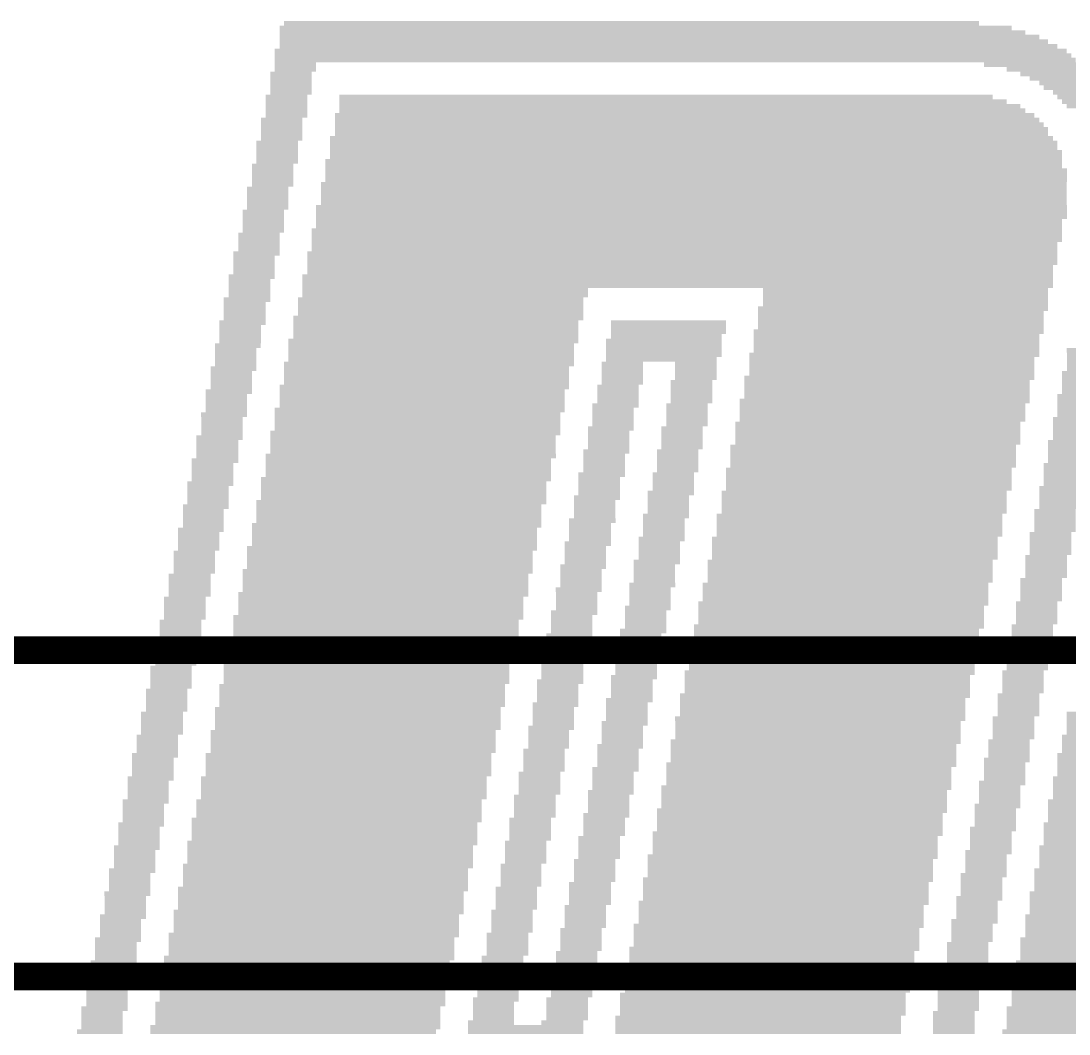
# Model space of a CAD drawing. Extents: x -59 to 59, y -28 to 22.
# Drawn here: x -45.035 to -40.216, y -23.548 to -18.891 of the extents above; entities that cross this region are included whole.
import ezdxf

# ---------------------------------------------------------------- set-up
doc = ezdxf.new("R2010")
doc.units = 0
doc.layers.add('200', color=132, linetype='CONTINUOUS')
doc.layers.add('22', color=6, linetype='CONTINUOUS')

# ---------------------------------------------------------------- blocks, each defined once
blk = doc.blocks.new('RECT')
blk.add_solid([(-0.5, -0.5), (0.5, -0.5), (-0.5, 0.5), (0.5, 0.5)])

msp = doc.modelspace()

# ---------------------------------------------------------------- linework, layer by layer
at = {"layer": '22', "const_width": 0.127}
for points in [[(-45.3975, -21.784), (-18.1975, -21.784)], [(-47.5575, -23.284), (-16.0375, -23.284)]]:
    msp.add_lwpolyline(points, dxfattribs=at)

# ---------------------------------------------------------------- block references
at = {"layer": '200'}
for p, xscale, yscale in [((-42.131, -18.9442), 3.429, 0.0211), ((-42.1627, -18.923), 3.3655, 0.0213), ((-42.2275, -18.9018), 3.1953, 0.0211), ((-42.0992, -18.9653), 3.4925, 0.0211), ((-42.0789, -18.9865), 3.5331, 0.0213), ((-42.0472, -19.0288), 3.6424, 0.0211), ((-42.0573, -19.0077), 3.5763, 0.0211), ((-42.037, -19.05), 3.6627, 0.0213), ((-42.0268, -19.0712), 3.683, 0.0211), ((-43.7731, -19.0923), 0.1905, 0.0211), ((-40.3746, -19.0923), 0.4648, 0.0211), ((-43.7934, -19.1347), 0.1905, 0.0211), ((-43.7731, -19.1135), 0.1905, 0.0213), ((-40.3123, -19.1135), 0.381, 0.0213), ((-40.2692, -19.1347), 0.3404, 0.0211), ((-43.7934, -19.1558), 0.1905, 0.0211), ((-43.7934, -19.177), 0.1905, 0.0213), ((-40.2374, -19.1558), 0.3175, 0.0211), ((-40.2057, -19.177), 0.2946, 0.0213), ((-43.7934, -19.1982), 0.1905, 0.0211), ((-43.7934, -19.2193), 0.1905, 0.0211), ((-40.1955, -19.1982), 0.2743, 0.0211), ((-40.1625, -19.2193), 0.254, 0.0211), ((-43.8137, -19.2405), 0.1905, 0.0213), ((-43.8137, -19.2617), 0.1905, 0.0211), ((-43.8137, -19.2828), 0.1905, 0.0211), ((-42.0688, -19.2405), 3.0048, 0.0213), ((-42.0053, -19.2828), 3.1318, 0.0211), ((-42.037, -19.2617), 3.0683, 0.0211), ((-40.1422, -19.2405), 0.254, 0.0213), ((-40.132, -19.2617), 0.2337, 0.0211), ((-40.0152, -19.2828), 0.4216, 0.0211), ((-43.8137, -19.304), 0.1905, 0.0213), ((-43.8137, -19.3252), 0.1905, 0.0211), ((-41.9837, -19.3252), 3.2156, 0.0211), ((-41.9938, -19.304), 3.1547, 0.0213), ((-43.8366, -19.3463), 0.1905, 0.0211), ((-43.8366, -19.3675), 0.1905, 0.0213), ((-41.9722, -19.3463), 3.2385, 0.0211), ((-41.9621, -19.3675), 3.2588, 0.0213), ((-43.8366, -19.3887), 0.1905, 0.0211), ((-43.8366, -19.4098), 0.1905, 0.0211), ((-41.9519, -19.3887), 3.2791, 0.0211), ((-41.9519, -19.4098), 3.2791, 0.0211), ((-43.8569, -19.4522), 0.1905, 0.0211), ((-43.8569, -19.4733), 0.1905, 0.0211), ((-43.8366, -19.431), 0.1905, 0.0213), ((-41.9519, -19.431), 3.3249, 0.0213), ((-41.9417, -19.4522), 3.3452, 0.0211), ((-41.9417, -19.4733), 3.3452, 0.0211), ((-43.8569, -19.4945), 0.1905, 0.0213), ((-43.8569, -19.5157), 0.1905, 0.0211), ((-41.9316, -19.4945), 3.3655, 0.0213), ((-41.9316, -19.5157), 3.3655, 0.0211), ((-43.8772, -19.558), 0.1905, 0.0213), ((-43.8569, -19.5368), 0.1905, 0.0211), ((-41.9417, -19.5368), 3.3858, 0.0211), ((-41.9417, -19.558), 3.3858, 0.0213), ((-43.8772, -19.5792), 0.1905, 0.0211), ((-43.8772, -19.6003), 0.1905, 0.0211), ((-43.8772, -19.6215), 0.1905, 0.0213), ((-41.9303, -19.5792), 3.4087, 0.0211), ((-41.9303, -19.6003), 3.4087, 0.0211), ((-41.9303, -19.6215), 3.4087, 0.0213), ((-43.9001, -19.6638), 0.1905, 0.0211), ((-43.8772, -19.6427), 0.1905, 0.0211), ((-41.9405, -19.6427), 3.429, 0.0211), ((-41.9405, -19.6638), 3.429, 0.0211), ((-43.9001, -19.685), 0.1905, 0.0213), ((-43.9001, -19.7062), 0.1905, 0.0211), ((-41.9405, -19.685), 3.429, 0.0213), ((-41.9405, -19.7062), 3.429, 0.0211), ((-43.9001, -19.7273), 0.1905, 0.0211), ((-43.9001, -19.7485), 0.1905, 0.0213), ((-41.9519, -19.7485), 3.4519, 0.0213), ((-41.9405, -19.7273), 3.429, 0.0211), ((-43.9204, -19.7697), 0.1905, 0.0211), ((-43.9204, -19.7908), 0.1905, 0.0211), ((-43.9204, -19.812), 0.1905, 0.0213), ((-41.9519, -19.7697), 3.4519, 0.0211), ((-41.9519, -19.7908), 3.4519, 0.0211), ((-41.9633, -19.812), 3.429, 0.0213), ((-43.9204, -19.8332), 0.1905, 0.0211), ((-43.9204, -19.8543), 0.1905, 0.0211), ((-41.9735, -19.8543), 3.4493, 0.0211), ((-41.9633, -19.8332), 3.429, 0.0211), ((-43.9407, -19.8755), 0.1905, 0.0213), ((-43.9407, -19.8967), 0.1905, 0.0211), ((-41.9735, -19.8755), 3.4493, 0.0213), ((-41.9735, -19.8967), 3.4493, 0.0211), ((-43.9522, -19.9602), 0.2134, 0.0211), ((-43.9407, -19.9178), 0.1905, 0.0211), ((-43.9407, -19.939), 0.1905, 0.0213), ((-41.9938, -19.9602), 3.4493, 0.0211), ((-41.9837, -19.9178), 3.429, 0.0211), ((-41.9837, -19.939), 3.429, 0.0213), ((-43.9636, -19.9813), 0.1905, 0.0211), ((-43.9636, -20.0025), 0.1905, 0.0213), ((-41.9938, -19.9813), 3.4493, 0.0211), ((-41.9938, -20.0025), 3.4493, 0.0213), ((-43.9636, -20.0237), 0.1905, 0.0211), ((-43.9636, -20.0448), 0.1905, 0.0211), ((-42.004, -20.0237), 3.429, 0.0211), ((-42.004, -20.0448), 3.429, 0.0211), ((-43.9738, -20.066), 0.2108, 0.0213), ((-43.9839, -20.0872), 0.1905, 0.0211), ((-42.0154, -20.066), 3.4519, 0.0213), ((-42.0154, -20.0872), 3.4519, 0.0211), ((-43.9839, -20.1083), 0.1905, 0.0211), ((-43.9839, -20.1295), 0.1905, 0.0213), ((-43.9839, -20.1507), 0.1905, 0.0211), ((-42.0154, -20.1083), 3.4519, 0.0211), ((-43.0847, -20.1295), 1.3132, 0.0213), ((-43.0847, -20.1507), 1.3132, 0.0211), ((-40.9677, -20.1295), 1.3106, 0.0213), ((-40.9677, -20.1507), 1.3106, 0.0211), ((-43.9953, -20.1718), 0.2134, 0.0211), ((-44.0055, -20.193), 0.193, 0.0213), ((-43.1051, -20.1718), 1.3132, 0.0211), ((-43.1051, -20.193), 1.3132, 0.0213), ((-40.9677, -20.1718), 1.3106, 0.0211), ((-40.9677, -20.193), 1.3106, 0.0213), ((-44.0055, -20.2142), 0.193, 0.0211), ((-44.0055, -20.2353), 0.193, 0.0211), ((-43.1051, -20.2142), 1.3132, 0.0211), ((-43.1051, -20.2353), 1.3132, 0.0211), ((-40.9791, -20.2142), 1.3335, 0.0211), ((-40.9893, -20.2353), 1.3132, 0.0211), ((-44.0157, -20.2777), 0.2134, 0.0211), ((-44.0055, -20.2565), 0.193, 0.0213), ((-43.1152, -20.2565), 1.3335, 0.0213), ((-43.1267, -20.2777), 1.3106, 0.0211), ((-42.0573, -20.2777), 0.5283, 0.0211), ((-40.9893, -20.2565), 1.3132, 0.0213), ((-40.9893, -20.2777), 1.3132, 0.0211), ((-44.0271, -20.2988), 0.1905, 0.0211), ((-44.0271, -20.32), 0.1905, 0.0213), ((-44.0271, -20.3412), 0.1905, 0.0211), ((-43.1267, -20.2988), 1.3106, 0.0211), ((-43.1267, -20.32), 1.3106, 0.0213), ((-43.1267, -20.3412), 1.3106, 0.0211), ((-42.0675, -20.3412), 0.508, 0.0211), ((-42.0573, -20.2988), 0.5283, 0.0211), ((-42.0573, -20.32), 0.5283, 0.0213), ((-40.9994, -20.32), 1.3335, 0.0213), ((-41.0096, -20.3412), 1.3132, 0.0211), ((-40.9893, -20.2988), 1.3132, 0.0211), ((-44.0373, -20.3835), 0.2108, 0.0213), ((-44.0271, -20.3623), 0.1905, 0.0211), ((-43.1381, -20.3623), 1.3335, 0.0211), ((-43.1483, -20.3835), 1.3132, 0.0213), ((-42.0789, -20.3623), 0.5309, 0.0211), ((-42.0789, -20.3835), 0.5309, 0.0213), ((-41.0096, -20.3623), 1.3132, 0.0211), ((-41.0096, -20.3835), 1.3132, 0.0213), ((-44.0474, -20.4047), 0.1905, 0.0211), ((-44.0474, -20.4258), 0.1905, 0.0211), ((-43.1483, -20.4047), 1.3132, 0.0211), ((-43.1483, -20.4258), 1.3132, 0.0211), ((-42.0789, -20.4047), 0.5309, 0.0211), ((-42.0789, -20.4258), 0.5309, 0.0211), ((-41.0197, -20.4258), 1.3335, 0.0211), ((-41.0096, -20.4047), 1.3132, 0.0211), ((-40.1206, -20.4047), 0.2108, 0.0211), ((-40.1307, -20.4258), 0.1905, 0.0211), ((-44.0576, -20.4893), 0.2108, 0.0211), ((-44.0474, -20.447), 0.1905, 0.0213), ((-44.0474, -20.4682), 0.1905, 0.0211), ((-43.1584, -20.4682), 1.3335, 0.0211), ((-43.1698, -20.4893), 1.3106, 0.0211), ((-43.1483, -20.447), 1.3132, 0.0213), ((-42.2694, -20.4682), 0.1905, 0.0211), ((-42.2694, -20.4893), 0.1905, 0.0211), ((-42.0903, -20.447), 0.508, 0.0213), ((-41.9316, -20.4682), 0.1905, 0.0211), ((-41.9316, -20.4893), 0.1905, 0.0211), ((-41.0312, -20.447), 1.3106, 0.0213), ((-41.0312, -20.4682), 1.3106, 0.0211), ((-41.0312, -20.4893), 1.3106, 0.0211), ((-40.1307, -20.447), 0.1905, 0.0213), ((-40.1307, -20.4682), 0.1905, 0.0211), ((-40.1307, -20.4893), 0.1905, 0.0211), ((-44.0677, -20.5105), 0.1905, 0.0213), ((-44.0677, -20.5317), 0.1905, 0.0211), ((-43.1698, -20.5105), 1.3106, 0.0213), ((-43.1698, -20.5317), 1.3106, 0.0211), ((-42.2694, -20.5105), 0.1905, 0.0213), ((-42.2694, -20.5317), 0.1905, 0.0211), ((-41.9316, -20.5105), 0.1905, 0.0213), ((-41.9316, -20.5317), 0.1905, 0.0211), ((-41.0426, -20.5317), 1.3335, 0.0211), ((-41.0312, -20.5105), 1.3106, 0.0213), ((-40.1422, -20.5105), 0.2134, 0.0213), ((-40.1536, -20.5317), 0.1905, 0.0211), ((-44.0677, -20.5528), 0.1905, 0.0211), ((-44.0677, -20.574), 0.1905, 0.0213), ((-43.18, -20.574), 1.331, 0.0213), ((-43.1698, -20.5528), 1.3106, 0.0211), ((-42.2897, -20.574), 0.1905, 0.0213), ((-42.2694, -20.5528), 0.1905, 0.0211), ((-41.9519, -20.5528), 0.1905, 0.0211), ((-41.9519, -20.574), 0.1905, 0.0213), ((-41.0528, -20.5528), 1.3132, 0.0211), ((-41.0528, -20.574), 1.3132, 0.0213), ((-40.1536, -20.5528), 0.1905, 0.0211), ((-40.1536, -20.574), 0.1905, 0.0213), ((-44.0792, -20.5952), 0.2134, 0.0211), ((-44.0906, -20.6163), 0.1905, 0.0211), ((-43.1902, -20.5952), 1.3106, 0.0211), ((-43.1902, -20.6163), 1.3106, 0.0211), ((-42.2897, -20.5952), 0.1905, 0.0211), ((-42.2897, -20.6163), 0.1905, 0.0211), ((-41.9519, -20.5952), 0.1905, 0.0211), ((-41.9519, -20.6163), 0.1905, 0.0211), ((-41.0528, -20.5952), 1.3132, 0.0211), ((-41.0528, -20.6163), 1.3132, 0.0211), ((-40.1638, -20.6163), 0.2108, 0.0211), ((-40.1536, -20.5952), 0.1905, 0.0211), ((-44.0906, -20.6375), 0.1905, 0.0213), ((-44.0906, -20.6587), 0.1905, 0.0211), ((-44.0906, -20.6798), 0.1905, 0.0211), ((-43.2016, -20.6798), 1.3335, 0.0211), ((-43.1902, -20.6375), 1.3106, 0.0213), ((-43.1902, -20.6587), 1.3106, 0.0211), ((-42.3012, -20.6587), 0.2134, 0.0211), ((-42.3126, -20.6798), 0.1905, 0.0211), ((-42.2897, -20.6375), 0.1905, 0.0213), ((-41.9722, -20.6587), 0.1905, 0.0211), ((-41.9722, -20.6798), 0.1905, 0.0211), ((-41.9519, -20.6375), 0.1905, 0.0213), ((-41.0731, -20.6587), 1.3132, 0.0211), ((-41.0731, -20.6798), 1.3132, 0.0211), ((-41.0629, -20.6375), 1.3335, 0.0213), ((-40.1739, -20.6375), 0.1905, 0.0213), ((-40.1739, -20.6587), 0.1905, 0.0211), ((-40.1739, -20.6798), 0.1905, 0.0211), ((-44.1008, -20.701), 0.2108, 0.0213), ((-44.1109, -20.7222), 0.1905, 0.0211), ((-43.2118, -20.701), 1.3132, 0.0213), ((-43.2118, -20.7222), 1.3132, 0.0211), ((-42.3126, -20.701), 0.1905, 0.0213), ((-42.3126, -20.7222), 0.1905, 0.0211), ((-41.9722, -20.701), 0.1905, 0.0213), ((-41.9722, -20.7222), 0.1905, 0.0211), ((-41.0731, -20.701), 1.3132, 0.0213), ((-41.0731, -20.7222), 1.3132, 0.0211), ((-40.1841, -20.7222), 0.2108, 0.0211), ((-40.1739, -20.701), 0.1905, 0.0213), ((-44.1109, -20.7433), 0.1905, 0.0211), ((-44.1109, -20.7645), 0.1905, 0.0213), ((-43.2118, -20.7433), 1.3132, 0.0211), ((-43.2118, -20.7645), 1.3132, 0.0213), ((-42.3227, -20.7645), 0.2108, 0.0213), ((-42.3126, -20.7433), 0.1905, 0.0211), ((-41.9951, -20.7645), 0.1905, 0.0213), ((-41.9722, -20.7433), 0.1905, 0.0211), ((-41.0947, -20.7433), 1.3106, 0.0211), ((-41.0947, -20.7645), 1.3106, 0.0213), ((-40.1942, -20.7433), 0.1905, 0.0211), ((-40.1942, -20.7645), 0.1905, 0.0213), ((-44.1223, -20.8068), 0.2134, 0.0211), ((-44.1325, -20.828), 0.193, 0.0213), ((-44.1109, -20.7857), 0.1905, 0.0211), ((-43.2321, -20.8068), 1.3132, 0.0211), ((-43.2321, -20.828), 1.3132, 0.0213), ((-43.2219, -20.7857), 1.3335, 0.0211), ((-42.3329, -20.7857), 0.1905, 0.0211), ((-42.3329, -20.8068), 0.1905, 0.0211), ((-42.3329, -20.828), 0.1905, 0.0213), ((-41.9951, -20.7857), 0.1905, 0.0211), ((-41.9951, -20.8068), 0.1905, 0.0211), ((-41.9951, -20.828), 0.1905, 0.0213), ((-41.0947, -20.7857), 1.3106, 0.0211), ((-41.0947, -20.8068), 1.3106, 0.0211), ((-41.0947, -20.828), 1.3106, 0.0213), ((-40.2057, -20.828), 0.2134, 0.0213), ((-40.1942, -20.7857), 0.1905, 0.0211), ((-40.1942, -20.8068), 0.1905, 0.0211), ((-44.1325, -20.8492), 0.193, 0.0211), ((-44.1325, -20.8703), 0.193, 0.0211), ((-43.2321, -20.8492), 1.3132, 0.0211), ((-43.2321, -20.8703), 1.3132, 0.0211), ((-42.3431, -20.8703), 0.2108, 0.0211), ((-42.3329, -20.8492), 0.1905, 0.0211), ((-42.0154, -20.8703), 0.1905, 0.0211), ((-41.9951, -20.8492), 0.1905, 0.0211), ((-41.1163, -20.8492), 1.3132, 0.0211), ((-41.1163, -20.8703), 1.3132, 0.0211), ((-40.2171, -20.8492), 0.1905, 0.0211), ((-40.2171, -20.8703), 0.1905, 0.0211), ((-44.1427, -20.9127), 0.2134, 0.0211), ((-44.1325, -20.8915), 0.193, 0.0213), ((-43.2537, -20.9127), 1.3106, 0.0211), ((-43.2422, -20.8915), 1.3335, 0.0213), ((-42.3532, -20.8915), 0.1905, 0.0213), ((-42.3532, -20.9127), 0.1905, 0.0211), ((-42.0154, -20.8915), 0.1905, 0.0213), ((-42.0154, -20.9127), 0.1905, 0.0211), ((-41.1163, -20.8915), 1.3132, 0.0213), ((-41.1163, -20.9127), 1.3132, 0.0211), ((-40.2171, -20.8915), 0.1905, 0.0213), ((-40.2171, -20.9127), 0.1905, 0.0211), ((-44.1541, -20.9338), 0.1905, 0.0211), ((-44.1541, -20.955), 0.1905, 0.0213), ((-43.2537, -20.9338), 1.3106, 0.0211), ((-43.2537, -20.955), 1.3106, 0.0213), ((-42.3532, -20.9338), 0.1905, 0.0211), ((-42.3532, -20.955), 0.1905, 0.0213), ((-42.0154, -20.9338), 0.1905, 0.0211), ((-42.0154, -20.955), 0.1905, 0.0213), ((-41.1366, -20.955), 1.3132, 0.0213), ((-41.1163, -20.9338), 1.3132, 0.0211), ((-40.2374, -20.9338), 0.1905, 0.0211), ((-40.2374, -20.955), 0.1905, 0.0213), ((-44.1643, -21.0185), 0.2108, 0.0213), ((-44.1541, -20.9762), 0.1905, 0.0211), ((-44.1541, -20.9973), 0.1905, 0.0211), ((-43.2651, -20.9973), 1.3335, 0.0211), ((-43.2752, -21.0185), 1.3132, 0.0213), ((-43.2537, -20.9762), 1.3106, 0.0211), ((-42.3647, -20.9762), 0.2134, 0.0211), ((-42.3761, -20.9973), 0.1905, 0.0211), ((-42.3761, -21.0185), 0.1905, 0.0213), ((-42.0357, -20.9762), 0.1905, 0.0211), ((-42.0357, -20.9973), 0.1905, 0.0211), ((-42.0357, -21.0185), 0.1905, 0.0213), ((-41.1366, -20.9762), 1.3132, 0.0211), ((-41.1366, -20.9973), 1.3132, 0.0211), ((-41.1366, -21.0185), 1.3132, 0.0213), ((-40.2374, -20.9762), 0.1905, 0.0211), ((-40.2374, -20.9973), 0.1905, 0.0211), ((-40.2374, -21.0185), 0.1905, 0.0213), ((-44.1744, -21.0397), 0.1905, 0.0211), ((-44.1744, -21.0608), 0.1905, 0.0211), ((-43.2752, -21.0397), 1.3132, 0.0211), ((-43.2752, -21.0608), 1.3132, 0.0211), ((-42.3761, -21.0397), 0.1905, 0.0211), ((-42.3761, -21.0608), 0.1905, 0.0211), ((-42.0472, -21.0608), 0.2134, 0.0211), ((-42.0357, -21.0397), 0.1905, 0.0211), ((-41.1582, -21.0608), 1.3106, 0.0211), ((-41.1366, -21.0397), 1.3132, 0.0211), ((-40.2577, -21.0397), 0.1905, 0.0211), ((-40.2577, -21.0608), 0.1905, 0.0211), ((-44.1744, -21.082), 0.1905, 0.0213), ((-44.1744, -21.1032), 0.1905, 0.0211), ((-43.2854, -21.1032), 1.3335, 0.0211), ((-43.2752, -21.082), 1.3132, 0.0213), ((-42.3863, -21.082), 0.2108, 0.0213), ((-42.3964, -21.1032), 0.1905, 0.0211), ((-42.0586, -21.082), 0.1905, 0.0213), ((-42.0586, -21.1032), 0.1905, 0.0211), ((-41.1582, -21.082), 1.3106, 0.0213), ((-41.1582, -21.1032), 1.3106, 0.0211), ((-40.2577, -21.082), 0.1905, 0.0213), ((-40.2577, -21.1032), 0.1905, 0.0211), ((-44.1846, -21.1243), 0.2108, 0.0211), ((-44.196, -21.1455), 0.188, 0.0213), ((-43.2968, -21.1243), 1.3106, 0.0211), ((-43.2968, -21.1455), 1.3106, 0.0213), ((-42.3964, -21.1243), 0.1905, 0.0211), ((-42.3964, -21.1455), 0.1905, 0.0213), ((-42.0586, -21.1243), 0.1905, 0.0211), ((-42.0586, -21.1455), 0.1905, 0.0213), ((-41.1582, -21.1243), 1.3106, 0.0211), ((-41.1582, -21.1455), 1.3106, 0.0213), ((-40.2806, -21.1455), 0.1905, 0.0213), ((-40.2577, -21.1243), 0.1905, 0.0211), ((-44.196, -21.1667), 0.188, 0.0211), ((-44.196, -21.1878), 0.188, 0.0211), ((-44.196, -21.209), 0.188, 0.0213), ((-43.307, -21.209), 1.331, 0.0213), ((-43.2968, -21.1667), 1.3106, 0.0211), ((-43.2968, -21.1878), 1.3106, 0.0211), ((-42.4078, -21.1878), 0.2134, 0.0211), ((-42.418, -21.209), 0.193, 0.0213), ((-42.3964, -21.1667), 0.1905, 0.0211), ((-42.0688, -21.1667), 0.2108, 0.0211), ((-42.0789, -21.1878), 0.1905, 0.0211), ((-42.0789, -21.209), 0.1905, 0.0213), ((-41.1797, -21.1667), 1.3132, 0.0211), ((-41.1797, -21.1878), 1.3132, 0.0211), ((-41.1797, -21.209), 1.3132, 0.0213), ((-40.2806, -21.1667), 0.1905, 0.0211), ((-40.2806, -21.1878), 0.1905, 0.0211), ((-40.2806, -21.209), 0.1905, 0.0213), ((-44.2074, -21.2302), 0.2108, 0.0211), ((-44.2176, -21.2513), 0.1905, 0.0211), ((-43.3172, -21.2302), 1.3106, 0.0211), ((-43.3172, -21.2513), 1.3106, 0.0211), ((-42.418, -21.2302), 0.193, 0.0211), ((-42.418, -21.2513), 0.193, 0.0211), ((-42.0789, -21.2302), 0.1905, 0.0211), ((-42.0789, -21.2513), 0.1905, 0.0211), ((-41.1797, -21.2302), 1.3132, 0.0211), ((-41.1797, -21.2513), 1.3132, 0.0211), ((-40.3009, -21.2513), 0.1905, 0.0211), ((-40.2806, -21.2302), 0.1905, 0.0211), ((-44.2176, -21.2725), 0.1905, 0.0213), ((-44.2176, -21.2937), 0.1905, 0.0211), ((-43.3172, -21.2725), 1.3106, 0.0213), ((-43.3172, -21.2937), 1.3106, 0.0211), ((-42.4282, -21.2937), 0.2134, 0.0211), ((-42.418, -21.2725), 0.193, 0.0213), ((-42.0891, -21.2725), 0.2108, 0.0213), ((-42.0992, -21.2937), 0.1905, 0.0211), ((-41.2001, -21.2725), 1.3132, 0.0213), ((-41.2001, -21.2937), 1.3132, 0.0211), ((-40.3009, -21.2725), 0.1905, 0.0213), ((-40.3009, -21.2937), 0.1905, 0.0211), ((-44.2379, -21.336), 0.1905, 0.0213), ((-44.2379, -21.3572), 0.1905, 0.0211), ((-44.2176, -21.3148), 0.1905, 0.0211), ((-43.3286, -21.3148), 1.3335, 0.0211), ((-43.3388, -21.336), 1.3132, 0.0213), ((-43.3388, -21.3572), 1.3132, 0.0211), ((-42.4396, -21.3148), 0.1905, 0.0211), ((-42.4396, -21.336), 0.1905, 0.0213), ((-42.4396, -21.3572), 0.1905, 0.0211), ((-42.0992, -21.3148), 0.1905, 0.0211), ((-42.0992, -21.336), 0.1905, 0.0213), ((-42.0992, -21.3572), 0.1905, 0.0211), ((-41.2001, -21.3148), 1.3132, 0.0211), ((-41.2001, -21.336), 1.3132, 0.0213), ((-41.2001, -21.3572), 1.3132, 0.0211), ((-40.3212, -21.3572), 0.1905, 0.0211), ((-40.3009, -21.3148), 0.1905, 0.0211), ((-40.3009, -21.336), 0.1905, 0.0213), ((-44.2379, -21.3783), 0.1905, 0.0211), ((-44.2379, -21.3995), 0.1905, 0.0213), ((-43.3388, -21.3783), 1.3132, 0.0211), ((-43.3388, -21.3995), 1.3132, 0.0213), ((-42.4498, -21.3995), 0.2108, 0.0213), ((-42.4396, -21.3783), 0.1905, 0.0211), ((-42.1107, -21.3783), 0.2134, 0.0211), ((-42.1221, -21.3995), 0.1905, 0.0213), ((-41.2217, -21.3783), 1.3106, 0.0211), ((-41.2217, -21.3995), 1.3106, 0.0213), ((-40.3212, -21.3783), 0.1905, 0.0211), ((-40.3212, -21.3995), 0.1905, 0.0213), ((-44.2595, -21.4418), 0.193, 0.0211), ((-44.2379, -21.4207), 0.1905, 0.0211), ((-43.3489, -21.4207), 1.3335, 0.0211), ((-43.3591, -21.4418), 1.3132, 0.0211), ((-42.4599, -21.4207), 0.1905, 0.0211), ((-42.4599, -21.4418), 0.1905, 0.0211), ((-42.1221, -21.4207), 0.1905, 0.0211), ((-42.1221, -21.4418), 0.1905, 0.0211), ((-41.2217, -21.4207), 1.3106, 0.0211), ((-41.2217, -21.4418), 1.3106, 0.0211), ((-40.3212, -21.4207), 0.1905, 0.0211), ((-40.3212, -21.4418), 0.1905, 0.0211), ((-44.2595, -21.463), 0.193, 0.0213), ((-44.2595, -21.4842), 0.193, 0.0211), ((-43.3591, -21.463), 1.3132, 0.0213), ((-43.3591, -21.4842), 1.3132, 0.0211), ((-42.4599, -21.463), 0.1905, 0.0213), ((-42.4599, -21.4842), 0.1905, 0.0211), ((-42.1322, -21.4842), 0.2108, 0.0211), ((-42.1221, -21.463), 0.1905, 0.0213), ((-41.2433, -21.4842), 1.3132, 0.0211), ((-41.2217, -21.463), 1.3106, 0.0213), ((-40.3441, -21.463), 0.1905, 0.0213), ((-40.3441, -21.4842), 0.1905, 0.0211), ((-44.2811, -21.5477), 0.1905, 0.0211), ((-44.2595, -21.5053), 0.193, 0.0211), ((-44.2595, -21.5265), 0.193, 0.0213), ((-43.3807, -21.5477), 1.3106, 0.0211), ((-43.3692, -21.5265), 1.3335, 0.0213), ((-43.3591, -21.5053), 1.3132, 0.0211), ((-42.4701, -21.5053), 0.2108, 0.0211), ((-42.4802, -21.5265), 0.1905, 0.0213), ((-42.4802, -21.5477), 0.1905, 0.0211), ((-42.1424, -21.5053), 0.1905, 0.0211), ((-42.1424, -21.5265), 0.1905, 0.0213), ((-42.1424, -21.5477), 0.1905, 0.0211), ((-41.2433, -21.5053), 1.3132, 0.0211), ((-41.2433, -21.5265), 1.3132, 0.0213), ((-41.2433, -21.5477), 1.3132, 0.0211), ((-40.3441, -21.5053), 0.1905, 0.0211), ((-40.3441, -21.5265), 0.1905, 0.0213), ((-40.3441, -21.5477), 0.1905, 0.0211), ((-44.2811, -21.5688), 0.1905, 0.0211), ((-44.2811, -21.59), 0.1905, 0.0213), ((-43.3807, -21.5688), 1.3106, 0.0211), ((-43.3807, -21.59), 1.3106, 0.0213), ((-42.4802, -21.5688), 0.1905, 0.0211), ((-42.4802, -21.59), 0.1905, 0.0213), ((-42.1526, -21.59), 0.2108, 0.0213), ((-42.1424, -21.5688), 0.1905, 0.0211), ((-41.2636, -21.59), 1.3132, 0.0213), ((-41.2534, -21.5688), 1.3335, 0.0211), ((-40.3644, -21.5688), 0.1905, 0.0211), ((-40.3644, -21.59), 0.1905, 0.0213), ((-44.2811, -21.6112), 0.1905, 0.0211), ((-44.2811, -21.6323), 0.1905, 0.0211), ((-43.3921, -21.6323), 1.3335, 0.0211), ((-43.3807, -21.6112), 1.3106, 0.0211), ((-42.4917, -21.6112), 0.2134, 0.0211), ((-42.5031, -21.6323), 0.1905, 0.0211), ((-42.1627, -21.6112), 0.1905, 0.0211), ((-42.1627, -21.6323), 0.1905, 0.0211), ((-41.2636, -21.6112), 1.3132, 0.0211), ((-41.2636, -21.6323), 1.3132, 0.0211), ((-40.3644, -21.6112), 0.1905, 0.0211), ((-40.3644, -21.6323), 0.1905, 0.0211), ((-44.3014, -21.6535), 0.1905, 0.0213), ((-44.3014, -21.6747), 0.1905, 0.0211), ((-43.4023, -21.6535), 1.3132, 0.0213), ((-43.4023, -21.6747), 1.3132, 0.0211), ((-42.5031, -21.6535), 0.1905, 0.0213), ((-42.5031, -21.6747), 0.1905, 0.0211), ((-42.1627, -21.6535), 0.1905, 0.0213), ((-42.1627, -21.6747), 0.1905, 0.0211), ((-41.2737, -21.6747), 1.3335, 0.0211), ((-41.2636, -21.6535), 1.3132, 0.0213), ((-40.3847, -21.6747), 0.1905, 0.0211), ((-40.3644, -21.6535), 0.1905, 0.0213), ((-44.3014, -21.6958), 0.1905, 0.0211), ((-44.3014, -21.717), 0.1905, 0.0213), ((-44.3014, -21.7382), 0.1905, 0.0211), ((-43.4124, -21.7382), 1.3335, 0.0211), ((-43.4023, -21.6958), 1.3132, 0.0211), ((-43.4023, -21.717), 1.3132, 0.0213), ((-42.5234, -21.7382), 0.1905, 0.0211), ((-42.5132, -21.717), 0.2108, 0.0213), ((-42.5031, -21.6958), 0.1905, 0.0211), ((-42.1742, -21.6958), 0.2134, 0.0211), ((-42.1856, -21.717), 0.1905, 0.0213), ((-42.1856, -21.7382), 0.1905, 0.0211), ((-41.2852, -21.6958), 1.3106, 0.0211), ((-41.2852, -21.717), 1.3106, 0.0213), ((-41.2852, -21.7382), 1.3106, 0.0211), ((-40.3847, -21.6958), 0.1905, 0.0211), ((-40.3847, -21.717), 0.1905, 0.0213), ((-40.3847, -21.7382), 0.1905, 0.0211), ((-44.323, -21.7593), 0.188, 0.0211), ((-44.323, -21.7805), 0.188, 0.0213), ((-43.4238, -21.7593), 1.3106, 0.0211), ((-43.4238, -21.7805), 1.3106, 0.0213), ((-42.5234, -21.7593), 0.1905, 0.0211), ((-42.5234, -21.7805), 0.1905, 0.0213), ((-42.1856, -21.7593), 0.1905, 0.0211), ((-42.1856, -21.7805), 0.1905, 0.0213), ((-41.2966, -21.7805), 1.3335, 0.0213), ((-41.2852, -21.7593), 1.3106, 0.0211), ((-40.4076, -21.7805), 0.1905, 0.0213), ((-40.3847, -21.7593), 0.1905, 0.0211), ((-44.323, -21.8017), 0.188, 0.0211), ((-44.323, -21.8228), 0.188, 0.0211), ((-43.4238, -21.8017), 1.3106, 0.0211), ((-43.4238, -21.8228), 1.3106, 0.0211), ((-42.5348, -21.8228), 0.2134, 0.0211), ((-42.5234, -21.8017), 0.1905, 0.0211), ((-42.1958, -21.8017), 0.2108, 0.0211), ((-42.2059, -21.8228), 0.1905, 0.0211), ((-41.3068, -21.8017), 1.3132, 0.0211), ((-41.3068, -21.8228), 1.3132, 0.0211), ((-40.4076, -21.8017), 0.1905, 0.0211), ((-40.4076, -21.8228), 0.1905, 0.0211), ((-44.3446, -21.8652), 0.1905, 0.0211), ((-44.3446, -21.8863), 0.1905, 0.0211), ((-44.323, -21.844), 0.188, 0.0213), ((-43.4454, -21.844), 1.3132, 0.0213), ((-43.4454, -21.8652), 1.3132, 0.0211), ((-43.4454, -21.8863), 1.3132, 0.0211), ((-42.545, -21.844), 0.193, 0.0213), ((-42.545, -21.8652), 0.193, 0.0211), ((-42.545, -21.8863), 0.193, 0.0211), ((-42.2059, -21.844), 0.1905, 0.0213), ((-42.2059, -21.8652), 0.1905, 0.0211), ((-42.2059, -21.8863), 0.1905, 0.0211), ((-41.3169, -21.8863), 1.3335, 0.0211), ((-41.3068, -21.844), 1.3132, 0.0213), ((-41.3068, -21.8652), 1.3132, 0.0211), ((-40.4279, -21.8863), 0.1905, 0.0211), ((-40.4076, -21.844), 0.1905, 0.0213), ((-40.4076, -21.8652), 0.1905, 0.0211), ((-44.3446, -21.9075), 0.1905, 0.0213), ((-44.3446, -21.9287), 0.1905, 0.0211), ((-43.4454, -21.9075), 1.3132, 0.0213), ((-43.4454, -21.9287), 1.3132, 0.0211), ((-42.5552, -21.9287), 0.2134, 0.0211), ((-42.545, -21.9075), 0.193, 0.0213), ((-42.2161, -21.9075), 0.2108, 0.0213), ((-42.2262, -21.9287), 0.1905, 0.0211), ((-41.3271, -21.9075), 1.3132, 0.0213), ((-41.3271, -21.9287), 1.3132, 0.0211), ((-40.4279, -21.9075), 0.1905, 0.0213), ((-40.4279, -21.9287), 0.1905, 0.0211), ((-44.3649, -21.971), 0.1905, 0.0213), ((-44.3446, -21.9498), 0.1905, 0.0211), ((-43.4657, -21.9498), 1.3132, 0.0211), ((-43.4657, -21.971), 1.3132, 0.0213), ((-42.5666, -21.9498), 0.1905, 0.0211), ((-42.5666, -21.971), 0.1905, 0.0213), ((-42.2262, -21.9498), 0.1905, 0.0211), ((-42.2262, -21.971), 0.1905, 0.0213), ((-41.3271, -21.9498), 1.3132, 0.0211), ((-41.3271, -21.971), 1.3132, 0.0213), ((-40.4279, -21.9498), 0.1905, 0.0211), ((-40.4279, -21.971), 0.1905, 0.0213), ((-44.3649, -21.9922), 0.1905, 0.0211), ((-44.3649, -22.0133), 0.1905, 0.0211), ((-43.4657, -21.9922), 1.3132, 0.0211), ((-43.4657, -22.0133), 1.3132, 0.0211), ((-42.5666, -21.9922), 0.1905, 0.0211), ((-42.5666, -22.0133), 0.1905, 0.0211), ((-42.2377, -22.0133), 0.2134, 0.0211), ((-42.2262, -21.9922), 0.1905, 0.0211), ((-41.3372, -21.9922), 1.3335, 0.0211), ((-41.3487, -22.0133), 1.3106, 0.0211), ((-40.4482, -21.9922), 0.1905, 0.0211), ((-40.4482, -22.0133), 0.1905, 0.0211), ((-44.3865, -22.0768), 0.193, 0.0211), ((-44.3649, -22.0345), 0.1905, 0.0213), ((-44.3649, -22.0557), 0.1905, 0.0211), ((-43.4861, -22.0557), 1.3132, 0.0211), ((-43.4861, -22.0768), 1.3132, 0.0211), ((-43.4657, -22.0345), 1.3132, 0.0213), ((-42.5768, -22.0345), 0.2108, 0.0213), ((-42.5869, -22.0557), 0.1905, 0.0211), ((-42.5869, -22.0768), 0.1905, 0.0211), ((-42.2491, -22.0345), 0.1905, 0.0213), ((-42.2491, -22.0557), 0.1905, 0.0211), ((-42.2491, -22.0768), 0.1905, 0.0211), ((-41.3487, -22.0345), 1.3106, 0.0213), ((-41.3487, -22.0557), 1.3106, 0.0211), ((-41.3487, -22.0768), 1.3106, 0.0211), ((-40.4482, -22.0345), 0.1905, 0.0213), ((-40.4482, -22.0557), 0.1905, 0.0211), ((-40.4482, -22.0768), 0.1905, 0.0211), ((-39.5707, -22.0768), 1.3106, 0.0211), ((-44.3865, -22.098), 0.193, 0.0213), ((-44.3865, -22.1192), 0.193, 0.0211), ((-43.4861, -22.098), 1.3132, 0.0213), ((-43.4861, -22.1192), 1.3132, 0.0211), ((-42.5869, -22.098), 0.1905, 0.0213), ((-42.5869, -22.1192), 0.1905, 0.0211), ((-42.2593, -22.1192), 0.2108, 0.0211), ((-42.2491, -22.098), 0.1905, 0.0213), ((-41.3601, -22.098), 1.3335, 0.0213), ((-41.3702, -22.1192), 1.3132, 0.0211), ((-40.4711, -22.098), 0.1905, 0.0213), ((-40.4711, -22.1192), 0.1905, 0.0211), ((-39.5707, -22.098), 1.3106, 0.0213), ((-39.5707, -22.1192), 1.3106, 0.0211), ((-44.3865, -22.1403), 0.193, 0.0211), ((-44.3865, -22.1615), 0.193, 0.0213), ((-43.5077, -22.1615), 1.3106, 0.0213), ((-43.4861, -22.1403), 1.3132, 0.0211), ((-42.5971, -22.1403), 0.2108, 0.0211), ((-42.6085, -22.1615), 0.188, 0.0213), ((-42.2694, -22.1403), 0.1905, 0.0211), ((-42.2694, -22.1615), 0.1905, 0.0213), ((-41.3702, -22.1403), 1.3132, 0.0211), ((-41.3702, -22.1615), 1.3132, 0.0213), ((-40.4711, -22.1403), 0.1905, 0.0211), ((-40.4711, -22.1615), 0.1905, 0.0213), ((-39.5707, -22.1403), 1.3106, 0.0211), ((-39.5707, -22.1615), 1.3106, 0.0213), ((-44.4081, -22.1827), 0.1905, 0.0211), ((-44.4081, -22.2038), 0.1905, 0.0211), ((-44.4081, -22.225), 0.1905, 0.0213), ((-43.5077, -22.1827), 1.3106, 0.0211), ((-43.5077, -22.2038), 1.3106, 0.0211), ((-43.5077, -22.225), 1.3106, 0.0213), ((-42.6085, -22.1827), 0.188, 0.0211), ((-42.6085, -22.2038), 0.188, 0.0211), ((-42.6085, -22.225), 0.188, 0.0213), ((-42.2796, -22.225), 0.2108, 0.0213), ((-42.2694, -22.1827), 0.1905, 0.0211), ((-42.2694, -22.2038), 0.1905, 0.0211), ((-41.3804, -22.2038), 1.3335, 0.0211), ((-41.3906, -22.225), 1.3132, 0.0213), ((-41.3702, -22.1827), 1.3132, 0.0211), ((-40.4914, -22.2038), 0.1905, 0.0211), ((-40.4914, -22.225), 0.1905, 0.0213), ((-40.4711, -22.1827), 0.1905, 0.0211), ((-39.5922, -22.1827), 1.3132, 0.0211), ((-39.5922, -22.2038), 1.3132, 0.0211), ((-39.5922, -22.225), 1.3132, 0.0213), ((-44.4183, -22.2673), 0.2108, 0.0211), ((-44.4081, -22.2462), 0.1905, 0.0211), ((-43.5293, -22.2673), 1.3132, 0.0211), ((-43.5077, -22.2462), 1.3106, 0.0211), ((-42.6301, -22.2462), 0.1905, 0.0211), ((-42.6301, -22.2673), 0.1905, 0.0211), ((-42.2897, -22.2462), 0.1905, 0.0211), ((-42.2897, -22.2673), 0.1905, 0.0211), ((-41.3906, -22.2462), 1.3132, 0.0211), ((-41.3906, -22.2673), 1.3132, 0.0211), ((-40.4914, -22.2462), 0.1905, 0.0211), ((-40.4914, -22.2673), 0.1905, 0.0211), ((-39.6024, -22.2673), 1.3335, 0.0211), ((-39.5922, -22.2462), 1.3132, 0.0211), ((-44.4284, -22.2885), 0.1905, 0.0213), ((-44.4284, -22.3097), 0.1905, 0.0211), ((-43.5293, -22.2885), 1.3132, 0.0213), ((-43.5293, -22.3097), 1.3132, 0.0211), ((-42.6301, -22.2885), 0.1905, 0.0213), ((-42.6301, -22.3097), 0.1905, 0.0211), ((-42.2897, -22.2885), 0.1905, 0.0213), ((-42.2897, -22.3097), 0.1905, 0.0211), ((-41.4007, -22.3097), 1.3335, 0.0211), ((-41.3906, -22.2885), 1.3132, 0.0213), ((-40.5016, -22.2885), 0.2108, 0.0213), ((-40.5117, -22.3097), 0.1905, 0.0211), ((-39.6126, -22.2885), 1.3132, 0.0213), ((-39.6126, -22.3097), 1.3132, 0.0211), ((-44.4284, -22.3308), 0.1905, 0.0211), ((-44.4284, -22.352), 0.1905, 0.0213), ((-43.5293, -22.3308), 1.3132, 0.0211), ((-43.5293, -22.352), 1.3132, 0.0213), ((-42.6504, -22.352), 0.1905, 0.0213), ((-42.6301, -22.3308), 0.1905, 0.0211), ((-42.3012, -22.3308), 0.2134, 0.0211), ((-42.3126, -22.352), 0.1905, 0.0213), ((-41.4122, -22.3308), 1.3106, 0.0211), ((-41.4122, -22.352), 1.3106, 0.0213), ((-40.5117, -22.3308), 0.1905, 0.0211), ((-40.5117, -22.352), 0.1905, 0.0213), ((-39.6126, -22.3308), 1.3132, 0.0211), ((-39.6126, -22.352), 1.3132, 0.0213), ((-44.4386, -22.3732), 0.2108, 0.0211), ((-44.45, -22.3943), 0.188, 0.0211), ((-44.45, -22.4155), 0.188, 0.0213), ((-43.5496, -22.3732), 1.3132, 0.0211), ((-43.5496, -22.3943), 1.3132, 0.0211), ((-43.5496, -22.4155), 1.3132, 0.0213), ((-42.6504, -22.3732), 0.1905, 0.0211), ((-42.6504, -22.3943), 0.1905, 0.0211), ((-42.6504, -22.4155), 0.1905, 0.0213), ((-42.3126, -22.3732), 0.1905, 0.0211), ((-42.3126, -22.3943), 0.1905, 0.0211), ((-42.3126, -22.4155), 0.1905, 0.0213), ((-41.4236, -22.4155), 1.3335, 0.0213), ((-41.4122, -22.3732), 1.3106, 0.0211), ((-41.4122, -22.3943), 1.3106, 0.0211), ((-40.5232, -22.3943), 0.2134, 0.0211), ((-40.5346, -22.4155), 0.1905, 0.0213), ((-40.5117, -22.3732), 0.1905, 0.0211), ((-39.6227, -22.3732), 1.3335, 0.0211), ((-39.6342, -22.3943), 1.3106, 0.0211), ((-39.6342, -22.4155), 1.3106, 0.0213), ((-44.45, -22.4367), 0.188, 0.0211), ((-44.45, -22.4578), 0.188, 0.0211), ((-43.5496, -22.4367), 1.3132, 0.0211), ((-43.5496, -22.4578), 1.3132, 0.0211), ((-42.672, -22.4578), 0.193, 0.0211), ((-42.6504, -22.4367), 0.1905, 0.0211), ((-42.3329, -22.4578), 0.1905, 0.0211), ((-42.3227, -22.4367), 0.2108, 0.0211), ((-41.4338, -22.4367), 1.3132, 0.0211), ((-41.4338, -22.4578), 1.3132, 0.0211), ((-40.5346, -22.4367), 0.1905, 0.0211), ((-40.5346, -22.4578), 0.1905, 0.0211), ((-39.6342, -22.4367), 1.3106, 0.0211), ((-39.6342, -22.4578), 1.3106, 0.0211), ((-44.4716, -22.5002), 0.1905, 0.0211), ((-44.4614, -22.479), 0.2108, 0.0213), ((-43.5724, -22.479), 1.3132, 0.0213), ((-43.5724, -22.5002), 1.3132, 0.0211), ((-42.672, -22.479), 0.193, 0.0213), ((-42.672, -22.5002), 0.193, 0.0211), ((-42.3329, -22.479), 0.1905, 0.0213), ((-42.3329, -22.5002), 0.1905, 0.0211), ((-41.4338, -22.479), 1.3132, 0.0213), ((-41.4338, -22.5002), 1.3132, 0.0211), ((-40.5448, -22.5002), 0.2108, 0.0211), ((-40.5346, -22.479), 0.1905, 0.0213), ((-39.6456, -22.479), 1.3335, 0.0213), ((-39.6558, -22.5002), 1.3132, 0.0211), ((-44.4716, -22.5213), 0.1905, 0.0211), ((-44.4716, -22.5425), 0.1905, 0.0213), ((-43.5724, -22.5213), 1.3132, 0.0211), ((-43.5724, -22.5425), 1.3132, 0.0213), ((-42.672, -22.5213), 0.193, 0.0211), ((-42.672, -22.5425), 0.193, 0.0213), ((-42.3431, -22.5425), 0.2108, 0.0213), ((-42.3329, -22.5213), 0.1905, 0.0211), ((-41.4541, -22.5425), 1.3132, 0.0213), ((-41.4439, -22.5213), 1.3335, 0.0211), ((-40.5549, -22.5213), 0.1905, 0.0211), ((-40.5549, -22.5425), 0.1905, 0.0213), ((-39.6558, -22.5213), 1.3132, 0.0211), ((-39.6558, -22.5425), 1.3132, 0.0213), ((-44.4818, -22.5848), 0.2108, 0.0211), ((-44.4919, -22.606), 0.1905, 0.0213), ((-44.4716, -22.5637), 0.1905, 0.0211), ((-43.5928, -22.5848), 1.3132, 0.0211), ((-43.5928, -22.606), 1.3132, 0.0213), ((-43.5826, -22.5637), 1.3335, 0.0211), ((-42.6936, -22.5637), 0.1905, 0.0211), ((-42.6936, -22.5848), 0.1905, 0.0211), ((-42.6936, -22.606), 0.1905, 0.0213), ((-42.3532, -22.5637), 0.1905, 0.0211), ((-42.3532, -22.5848), 0.1905, 0.0211), ((-42.3532, -22.606), 0.1905, 0.0213), ((-41.4541, -22.5637), 1.3132, 0.0211), ((-41.4541, -22.5848), 1.3132, 0.0211), ((-41.4541, -22.606), 1.3132, 0.0213), ((-40.5651, -22.606), 0.2108, 0.0213), ((-40.5549, -22.5637), 0.1905, 0.0211), ((-40.5549, -22.5848), 0.1905, 0.0211), ((-39.6659, -22.5848), 1.3335, 0.0211), ((-39.6761, -22.606), 1.3132, 0.0213), ((-39.6558, -22.5637), 1.3132, 0.0211), ((-44.4919, -22.6272), 0.1905, 0.0211), ((-44.4919, -22.6483), 0.1905, 0.0211), ((-43.5928, -22.6272), 1.3132, 0.0211), ((-43.5928, -22.6483), 1.3132, 0.0211), ((-42.6936, -22.6272), 0.1905, 0.0211), ((-42.6936, -22.6483), 0.1905, 0.0211), ((-42.3761, -22.6483), 0.1905, 0.0211), ((-42.3532, -22.6272), 0.1905, 0.0211), ((-41.4757, -22.6483), 1.3106, 0.0211), ((-41.4642, -22.6272), 1.3335, 0.0211), ((-40.5752, -22.6272), 0.1905, 0.0211), ((-40.5752, -22.6483), 0.1905, 0.0211), ((-39.6761, -22.6272), 1.3132, 0.0211), ((-39.6761, -22.6483), 1.3132, 0.0211), ((-44.5021, -22.6907), 0.2108, 0.0211), ((-44.4919, -22.6695), 0.1905, 0.0213), ((-43.6131, -22.6907), 1.3132, 0.0211), ((-43.6029, -22.6695), 1.3335, 0.0213), ((-42.7139, -22.6695), 0.1905, 0.0213), ((-42.7139, -22.6907), 0.1905, 0.0211), ((-42.3761, -22.6695), 0.1905, 0.0213), ((-42.3761, -22.6907), 0.1905, 0.0211), ((-41.4757, -22.6695), 1.3106, 0.0213), ((-41.4757, -22.6907), 1.3106, 0.0211), ((-40.5752, -22.6695), 0.1905, 0.0213), ((-40.5752, -22.6907), 0.1905, 0.0211), ((-39.6862, -22.6907), 1.3335, 0.0211), ((-39.6761, -22.6695), 1.3132, 0.0213), ((-44.5122, -22.7118), 0.1905, 0.0211), ((-44.5122, -22.733), 0.1905, 0.0213), ((-44.5122, -22.7542), 0.1905, 0.0211), ((-43.6131, -22.7118), 1.3132, 0.0211), ((-43.6131, -22.733), 1.3132, 0.0213), ((-43.6131, -22.7542), 1.3132, 0.0211), ((-42.7139, -22.7118), 0.1905, 0.0211), ((-42.7139, -22.733), 0.1905, 0.0213), ((-42.7139, -22.7542), 0.1905, 0.0211), ((-42.3964, -22.7542), 0.1905, 0.0211), ((-42.3761, -22.7118), 0.1905, 0.0211), ((-42.3761, -22.733), 0.1905, 0.0213), ((-41.4973, -22.7542), 1.3132, 0.0211), ((-41.4871, -22.733), 1.3335, 0.0213), ((-41.4757, -22.7118), 1.3106, 0.0211), ((-40.5867, -22.7118), 0.2134, 0.0211), ((-40.5981, -22.733), 0.1905, 0.0213), ((-40.5981, -22.7542), 0.1905, 0.0211), ((-39.6977, -22.7118), 1.3106, 0.0211), ((-39.6977, -22.733), 1.3106, 0.0213), ((-39.6977, -22.7542), 1.3106, 0.0211), ((-44.5237, -22.7965), 0.2134, 0.0213), ((-44.5122, -22.7753), 0.1905, 0.0211), ((-43.6347, -22.7965), 1.3106, 0.0213), ((-43.6232, -22.7753), 1.3335, 0.0211), ((-42.7355, -22.7753), 0.188, 0.0211), ((-42.7355, -22.7965), 0.188, 0.0213), ((-42.3964, -22.7753), 0.1905, 0.0211), ((-42.3964, -22.7965), 0.1905, 0.0213), ((-41.4973, -22.7753), 1.3132, 0.0211), ((-41.4973, -22.7965), 1.3132, 0.0213), ((-40.5981, -22.7753), 0.1905, 0.0211), ((-40.5981, -22.7965), 0.1905, 0.0213), ((-39.7091, -22.7965), 1.3335, 0.0213), ((-39.6977, -22.7753), 1.3106, 0.0211), ((-44.5351, -22.8177), 0.1905, 0.0211), ((-44.5351, -22.8388), 0.1905, 0.0211), ((-43.6347, -22.8177), 1.3106, 0.0211), ((-43.6347, -22.8388), 1.3106, 0.0211), ((-42.7355, -22.8177), 0.188, 0.0211), ((-42.7355, -22.8388), 0.188, 0.0211), ((-42.3964, -22.8177), 0.1905, 0.0211), ((-42.3964, -22.8388), 0.1905, 0.0211), ((-41.5074, -22.8388), 1.3335, 0.0211), ((-41.4973, -22.8177), 1.3132, 0.0211), ((-40.6083, -22.8177), 0.2108, 0.0211), ((-40.6184, -22.8388), 0.1905, 0.0211), ((-39.7193, -22.8177), 1.3132, 0.0211), ((-39.7193, -22.8388), 1.3132, 0.0211), ((-44.5351, -22.86), 0.1905, 0.0213), ((-44.5351, -22.8812), 0.1905, 0.0211), ((-43.6461, -22.8812), 1.3335, 0.0211), ((-43.6347, -22.86), 1.3106, 0.0213), ((-42.7571, -22.8812), 0.1905, 0.0211), ((-42.7355, -22.86), 0.188, 0.0213), ((-42.418, -22.86), 0.193, 0.0213), ((-42.418, -22.8812), 0.193, 0.0211), ((-41.5176, -22.86), 1.3132, 0.0213), ((-41.5176, -22.8812), 1.3132, 0.0211), ((-40.6184, -22.86), 0.1905, 0.0213), ((-40.6184, -22.8812), 0.1905, 0.0211), ((-39.7193, -22.86), 1.3132, 0.0213), ((-39.7193, -22.8812), 1.3132, 0.0211), ((-44.5453, -22.9023), 0.2108, 0.0211), ((-44.5554, -22.9235), 0.1905, 0.0213), ((-44.5554, -22.9447), 0.1905, 0.0211), ((-43.6563, -22.9023), 1.3132, 0.0211), ((-43.6563, -22.9235), 1.3132, 0.0213), ((-43.6563, -22.9447), 1.3132, 0.0211), ((-42.7571, -22.9023), 0.1905, 0.0211), ((-42.7571, -22.9235), 0.1905, 0.0213), ((-42.7571, -22.9447), 0.1905, 0.0211), ((-42.418, -22.9023), 0.193, 0.0211), ((-42.418, -22.9235), 0.193, 0.0213), ((-42.418, -22.9447), 0.193, 0.0211), ((-41.5277, -22.9447), 1.3335, 0.0211), ((-41.5176, -22.9023), 1.3132, 0.0211), ((-41.5176, -22.9235), 1.3132, 0.0213), ((-40.6286, -22.9235), 0.2108, 0.0213), ((-40.6387, -22.9447), 0.1905, 0.0211), ((-40.6184, -22.9023), 0.1905, 0.0211), ((-39.7396, -22.9235), 1.3132, 0.0213), ((-39.7396, -22.9447), 1.3132, 0.0211), ((-39.7294, -22.9023), 1.3335, 0.0211), ((-44.5554, -22.9658), 0.1905, 0.0211), ((-44.5554, -22.987), 0.1905, 0.0213), ((-43.6664, -22.987), 1.3335, 0.0213), ((-43.6563, -22.9658), 1.3132, 0.0211), ((-42.7774, -22.987), 0.1905, 0.0213), ((-42.7571, -22.9658), 0.1905, 0.0211), ((-42.4396, -22.9658), 0.1905, 0.0211), ((-42.4396, -22.987), 0.1905, 0.0213), ((-41.5392, -22.9658), 1.3106, 0.0211), ((-41.5392, -22.987), 1.3106, 0.0213), ((-40.6387, -22.9658), 0.1905, 0.0211), ((-40.6387, -22.987), 0.1905, 0.0213), ((-39.7396, -22.9658), 1.3132, 0.0211), ((-39.7396, -22.987), 1.3132, 0.0213), ((-44.5656, -23.0082), 0.2108, 0.0211), ((-44.577, -23.0293), 0.188, 0.0211), ((-43.6766, -23.0082), 1.3132, 0.0211), ((-43.6766, -23.0293), 1.3132, 0.0211), ((-42.7774, -23.0082), 0.1905, 0.0211), ((-42.7774, -23.0293), 0.1905, 0.0211), ((-42.4396, -23.0082), 0.1905, 0.0211), ((-42.4396, -23.0293), 0.1905, 0.0211), ((-41.5392, -23.0082), 1.3106, 0.0211), ((-41.5392, -23.0293), 1.3106, 0.0211), ((-40.6502, -23.0293), 0.2134, 0.0211), ((-40.6387, -23.0082), 0.1905, 0.0211), ((-39.7612, -23.0293), 1.3106, 0.0211), ((-39.7497, -23.0082), 1.3335, 0.0211), ((-44.577, -23.0505), 0.188, 0.0213), ((-44.577, -23.0717), 0.188, 0.0211), ((-44.577, -23.0928), 0.188, 0.0211), ((-43.688, -23.0928), 1.336, 0.0211), ((-43.6766, -23.0505), 1.3132, 0.0213), ((-43.6766, -23.0717), 1.3132, 0.0211), ((-42.7977, -23.0928), 0.1905, 0.0211), ((-42.7774, -23.0505), 0.1905, 0.0213), ((-42.7774, -23.0717), 0.1905, 0.0211), ((-42.4599, -23.0717), 0.1905, 0.0211), ((-42.4599, -23.0928), 0.1905, 0.0211), ((-42.4396, -23.0505), 0.1905, 0.0213), ((-41.5506, -23.0505), 1.3335, 0.0213), ((-41.5607, -23.0717), 1.3132, 0.0211), ((-41.5607, -23.0928), 1.3132, 0.0211), ((-40.6616, -23.0505), 0.1905, 0.0213), ((-40.6616, -23.0717), 0.1905, 0.0211), ((-40.6616, -23.0928), 0.1905, 0.0211), ((-39.7612, -23.0505), 1.3106, 0.0213), ((-39.7612, -23.0717), 1.3106, 0.0211), ((-39.7612, -23.0928), 1.3106, 0.0211), ((-44.5884, -23.114), 0.2108, 0.0213), ((-44.5986, -23.1352), 0.1905, 0.0211), ((-43.6994, -23.114), 1.3132, 0.0213), ((-43.6994, -23.1352), 1.3132, 0.0211), ((-42.7977, -23.114), 0.1905, 0.0213), ((-42.7977, -23.1352), 0.1905, 0.0211), ((-42.4599, -23.114), 0.1905, 0.0213), ((-42.4599, -23.1352), 0.1905, 0.0211), ((-41.5607, -23.114), 1.3132, 0.0213), ((-41.5607, -23.1352), 1.3132, 0.0211), ((-40.6819, -23.1352), 0.1905, 0.0211), ((-40.6616, -23.114), 0.1905, 0.0213), ((-39.7828, -23.1352), 1.3132, 0.0211), ((-39.7726, -23.114), 1.3335, 0.0213), ((-44.5986, -23.1563), 0.1905, 0.0211), ((-44.5986, -23.1775), 0.1905, 0.0213), ((-43.6994, -23.1563), 1.3132, 0.0211), ((-43.6994, -23.1775), 1.3132, 0.0213), ((-42.7977, -23.1563), 0.1905, 0.0211), ((-42.7977, -23.1775), 0.1905, 0.0213), ((-42.4802, -23.1775), 0.1905, 0.0213), ((-42.4599, -23.1563), 0.1905, 0.0211), ((-41.5709, -23.1563), 1.3335, 0.0211), ((-41.5823, -23.1775), 1.3106, 0.0213), ((-40.6819, -23.1563), 0.1905, 0.0211), ((-40.6819, -23.1775), 0.1905, 0.0213), ((-39.7828, -23.1563), 1.3132, 0.0211), ((-39.7828, -23.1775), 1.3132, 0.0213), ((-44.6088, -23.2198), 0.2108, 0.0211), ((-44.5986, -23.1987), 0.1905, 0.0211), ((-43.7096, -23.1987), 1.3335, 0.0211), ((-43.7198, -23.2198), 1.3132, 0.0211), ((-42.8206, -23.1987), 0.1905, 0.0211), ((-42.8206, -23.2198), 0.1905, 0.0211), ((-42.4802, -23.1987), 0.1905, 0.0211), ((-42.4802, -23.2198), 0.1905, 0.0211), ((-41.5823, -23.1987), 1.3106, 0.0211), ((-41.5823, -23.2198), 1.3106, 0.0211), ((-40.6819, -23.1987), 0.1905, 0.0211), ((-40.6819, -23.2198), 0.1905, 0.0211), ((-39.7929, -23.2198), 1.3335, 0.0211), ((-39.7828, -23.1987), 1.3132, 0.0211), ((-44.6189, -23.241), 0.1905, 0.0213), ((-44.6189, -23.2622), 0.1905, 0.0211), ((-44.6189, -23.2833), 0.1905, 0.0211), ((-43.7198, -23.241), 1.3132, 0.0213), ((-43.7198, -23.2622), 1.3132, 0.0211), ((-43.7198, -23.2833), 1.3132, 0.0211), ((-42.8308, -23.2833), 0.2108, 0.0211), ((-42.8206, -23.241), 0.1905, 0.0213), ((-42.8206, -23.2622), 0.1905, 0.0211), ((-42.5031, -23.2833), 0.1905, 0.0211), ((-42.4802, -23.241), 0.1905, 0.0213), ((-42.4802, -23.2622), 0.1905, 0.0211), ((-41.6027, -23.2622), 1.3106, 0.0211), ((-41.6027, -23.2833), 1.3106, 0.0211), ((-41.5823, -23.241), 1.3106, 0.0213), ((-40.7022, -23.241), 0.1905, 0.0213), ((-40.7022, -23.2622), 0.1905, 0.0211), ((-40.7022, -23.2833), 0.1905, 0.0211), ((-39.8031, -23.241), 1.3132, 0.0213), ((-39.8031, -23.2622), 1.3132, 0.0211), ((-39.8031, -23.2833), 1.3132, 0.0211), ((-44.6291, -23.3257), 0.2108, 0.0211), ((-44.6189, -23.3045), 0.1905, 0.0213), ((-43.7299, -23.3045), 1.3335, 0.0213), ((-43.7401, -23.3257), 1.3132, 0.0211), ((-42.8409, -23.3045), 0.1905, 0.0213), ((-42.8409, -23.3257), 0.1905, 0.0211), ((-42.5031, -23.3045), 0.1905, 0.0213), ((-42.5031, -23.3257), 0.1905, 0.0211), ((-41.6027, -23.3045), 1.3106, 0.0213), ((-41.6027, -23.3257), 1.3106, 0.0211), ((-40.7022, -23.3045), 0.1905, 0.0213), ((-40.7022, -23.3257), 0.1905, 0.0211), ((-39.8132, -23.3257), 1.3335, 0.0211), ((-39.8031, -23.3045), 1.3132, 0.0213), ((-44.6392, -23.3468), 0.1905, 0.0211), ((-44.6392, -23.368), 0.1905, 0.0213), ((-43.7401, -23.3468), 1.3132, 0.0211), ((-43.7401, -23.368), 1.3132, 0.0213), ((-42.8409, -23.3468), 0.1905, 0.0211), ((-42.8409, -23.368), 0.1905, 0.0213), ((-42.5031, -23.3468), 0.1905, 0.0211), ((-42.5031, -23.368), 0.1905, 0.0213), ((-41.6243, -23.368), 1.3132, 0.0213), ((-41.6027, -23.3468), 1.3106, 0.0211), ((-40.7251, -23.3468), 0.1905, 0.0211), ((-40.7251, -23.368), 0.1905, 0.0213), ((-39.8247, -23.3468), 1.3106, 0.0211), ((-39.8247, -23.368), 1.3106, 0.0213), ((-44.6392, -23.3892), 0.1905, 0.0211), ((-44.6392, -23.4103), 0.1905, 0.0211), ((-43.7502, -23.4103), 1.3335, 0.0211), ((-43.7401, -23.3892), 1.3132, 0.0211), ((-42.8511, -23.3892), 0.2108, 0.0211), ((-42.8625, -23.4103), 0.188, 0.0211), ((-42.5234, -23.3892), 0.1905, 0.0211), ((-42.5234, -23.4103), 0.1905, 0.0211), ((-41.6243, -23.3892), 1.3132, 0.0211), ((-41.6243, -23.4103), 1.3132, 0.0211), ((-40.7251, -23.3892), 0.1905, 0.0211), ((-40.7251, -23.4103), 0.1905, 0.0211), ((-39.8247, -23.3892), 1.3106, 0.0211), ((-39.8247, -23.4103), 1.3106, 0.0211), ((-44.6507, -23.4315), 0.2134, 0.0213), ((-44.6621, -23.4527), 0.1905, 0.0211), ((-44.6621, -23.4738), 0.1905, 0.0211), ((-43.7617, -23.4315), 1.3106, 0.0213), ((-43.7617, -23.4527), 1.3106, 0.0211), ((-43.7617, -23.4738), 1.3106, 0.0211), ((-42.8625, -23.4315), 0.188, 0.0213), ((-42.8625, -23.4527), 0.188, 0.0211), ((-42.8625, -23.4738), 0.188, 0.0211), ((-42.5234, -23.4315), 0.1905, 0.0213), ((-42.5234, -23.4527), 0.1905, 0.0211), ((-42.5234, -23.4738), 0.1905, 0.0211), ((-41.6446, -23.4738), 1.3132, 0.0211), ((-41.6243, -23.4315), 1.3132, 0.0213), ((-41.6243, -23.4527), 1.3132, 0.0211), ((-40.7454, -23.4527), 0.1905, 0.0211), ((-40.7454, -23.4738), 0.1905, 0.0211), ((-40.7251, -23.4315), 0.1905, 0.0213), ((-39.8361, -23.4315), 1.3335, 0.0213), ((-39.8463, -23.4527), 1.3132, 0.0211), ((-39.8463, -23.4738), 1.3132, 0.0211), ((-44.6621, -23.495), 0.1905, 0.0213), ((-44.6621, -23.5162), 0.1905, 0.0211), ((-43.7731, -23.5162), 1.3335, 0.0211), ((-43.7617, -23.495), 1.3106, 0.0213), ((-42.7139, -23.5162), 0.5309, 0.0211), ((-42.8739, -23.495), 0.2108, 0.0213), ((-42.545, -23.495), 0.193, 0.0213), ((-41.6446, -23.495), 1.3132, 0.0213), ((-41.6446, -23.5162), 1.3132, 0.0211), ((-40.7454, -23.495), 0.1905, 0.0213), ((-40.7454, -23.5162), 0.1905, 0.0211), ((-39.8463, -23.495), 1.3132, 0.0213), ((-39.8463, -23.5162), 1.3132, 0.0211), ((-44.6723, -23.5373), 0.2108, 0.0211), ((-43.7833, -23.5373), 1.3132, 0.0211), ((-42.7139, -23.5373), 0.5309, 0.0211), ((-41.6446, -23.5373), 1.3132, 0.0211), ((-40.7454, -23.5373), 0.1905, 0.0211), ((-39.8666, -23.5373), 1.3132, 0.0211)]:
    msp.add_blockref('RECT', p, dxfattribs=dict(at, xscale=xscale, yscale=yscale))

doc.saveas('drawing.dxf')
